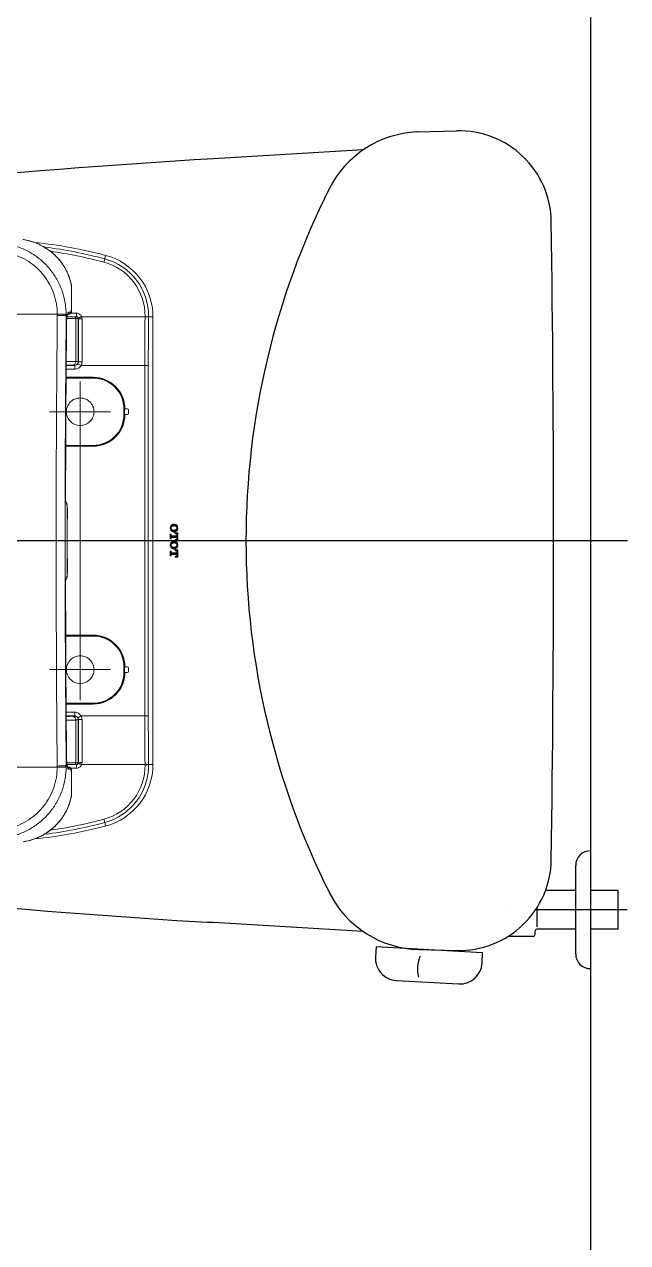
# Model space of a CAD drawing. Header units: millimetres. Extents: x 98197 to 106565, y 53890 to 60222.
# Drawn here: x 101183.9 to 101216.7, y 56474.5 to 56540.6 of the extents above; entities that cross this region are included whole.
import ezdxf

# ---------------------------------------------------------------- set-up
doc = ezdxf.new("R2010")
doc.units = ezdxf.units.MM
doc.header["$LTSCALE"] = 50
doc.header["$MEASUREMENT"] = 0
for name, pattern in [('CENTER', [2, 1.25, -0.25, 0.25, -0.25]), ('DOT', [0.25, 0, -0.25]), ('HIDDEN', [0.375, 0.25, -0.125])]:
    doc.linetypes.add(name, pattern=pattern)
doc.layers.get('0').update_dxf_attribs({"color": 8, "linetype": 'CONTINUOUS'})
doc.layers.add('00', color=7, linetype='DOT')

msp = doc.modelspace()

# ---------------------------------------------------------------- linework, layer by layer
for p, q in [((101214.654, 56635.566), (101214.654, 56425.566)), ((101214.654, 56536.834), (101214.654, 56485.854)), ((101205.219, 56534.756), (101207.399, 56534.815)), ((101202.313, 56533.778), (101193.883, 56533.281)), ((101216.675, 56512.566), (101138.454, 56512.566)), ((101213.854, 56490.131), (101213.854, 56494.931)), ((101213.854, 56493.581), (101212.22, 56493.581)), ((101216.154, 56493.581), (101214.654, 56493.581)), ((101216.154, 56491.481), (101216.154, 56493.581)), ((101211.754, 56492.64), (101211.754, 56491.598)), ((101210.154, 56492.531), (101210.154, 56492.531)), ((101210.154, 56492.531), (101210.154, 56492.531)), ((101210.154, 56492.531), (101210.154, 56492.531)), ((101210.154, 56492.531), (101210.154, 56492.531)), ((101210.154, 56492.531), (101210.154, 56492.531)), ((101210.154, 56492.531), (101210.154, 56492.531)), ((101216.654, 56492.531), (101211.683, 56492.531)), ((101202.314, 56491.355), (101193.883, 56491.852)), ((101211.654, 56491.181), (101211.654, 56491.381)), ((101213.854, 56491.481), (101211.754, 56491.481)), ((101216.154, 56491.481), (101214.654, 56491.481)), ((101211.554, 56491.081), (101210.188, 56491.081)), ((101205.338, 56490.373), (101207.399, 56490.318)), ((101205.338, 56490.373), (101207.399, 56490.318)), ((101205.338, 56490.373), (101207.399, 56490.318))]:
    msp.add_line(p, q)
at = {"lineweight": 13, "ltscale": 0.3}
for p, q in [((101183.851, 56528.917), (101183.942, 56528.902)), ((101184.959, 56528.534), (101185.004, 56528.508)), ((101185.004, 56528.508), (101185.004, 56528.507)), ((101185.043, 56528.505), (101185.005, 56528.51)), ((101185.041, 56528.486), (101185.04, 56528.485)), ((101185.041, 56528.486), (101185.079, 56528.463)), ((101188.336, 56528.057), (101188.286, 56527.868)), ((101186.484, 56526.332), (101186.489, 56526.253)), ((101186.482, 56526.27), (101186.482, 56526.253)), ((101186.482, 56526.253), (101186.483, 56526.188)), ((101186.483, 56526.188), (101186.483, 56526.105)), ((101186.489, 56526.239), (101186.489, 56526.253)), ((101186.489, 56526.239), (101186.489, 56524.967)), ((101186.358, 56524.969), (101186.328, 56524.969)), ((101186.459, 56524.968), (101186.358, 56524.969)), ((101186.459, 56524.967), (101186.489, 56524.967)), ((101186.486, 56525.575), (101186.486, 56525.481)), ((101182.919, 56524.867), (101185.709, 56524.867)), ((101185.709, 56524.8), (101185.709, 56524.867)), ((101186.193, 56524.396), (101186.197, 56524.774)), ((101186.197, 56524.841), (101186.197, 56524.85)), ((101186.854, 56524.627), (101186.228, 56524.627)), ((101186.237, 56524.704), (101186.231, 56524.659)), ((101186.243, 56524.744), (101186.237, 56524.704)), ((101186.754, 56524.727), (101186.241, 56524.727)), ((101186.25, 56524.781), (101186.243, 56524.744)), ((101186.245, 56524.803), (101186.251, 56524.806)), ((101186.251, 56524.786), (101186.25, 56524.781)), ((101186.256, 56524.807), (101186.251, 56524.786)), ((101186.273, 56524.867), (101186.389, 56524.867)), ((101186.476, 56524.917), (101186.754, 56524.917)), ((101186.718, 56524.627), (101186.718, 56522.3)), ((101186.754, 56524.727), (101186.754, 56524.917)), ((101186.845, 56522.294), (101186.845, 56524.627)), ((101186.854, 56522.278), (101186.854, 56524.627)), ((101187.034, 56524.727), (101190.476, 56524.727)), ((101187.054, 56524.617), (101187.054, 56522.278)), ((101190.476, 56524.727), (101190.476, 56524.732)), ((101190.669, 56524.722), (101190.669, 56524.717)), ((101190.904, 56524.722), (101190.669, 56524.722)), ((101186.654, 56521.878), (101186.194, 56521.878)), ((101186.196, 56522.078), (101186.654, 56522.078)), ((101186.283, 56522.304), (101186.198, 56522.304)), ((101186.343, 56522.304), (101186.283, 56522.304)), ((101186.4, 56522.303), (101186.343, 56522.304)), ((101186.521, 56522.101), (101186.648, 56522.094)), ((101186.654, 56521.878), (101186.654, 56522.094)), ((101186.718, 56522.3), (101186.845, 56522.294)), ((101186.827, 56522.177), (101187, 56522.077)), ((101190.652, 56522.077), (101187, 56522.077)), ((101190.459, 56503.057), (101190.459, 56522.077)), ((101190.652, 56522.077), (101190.652, 56503.057)), ((101187.654, 56521.442), (101186.254, 56521.442)), ((101187.654, 56521.422), (101186.254, 56521.422)), ((101186.254, 56521.422), (101186.254, 56521.392)), ((101187.654, 56521.392), (101186.254, 56521.392)), ((101187.654, 56521.392), (101187.654, 56521.422)), ((101189.329, 56519.417), (101189.329, 56519.717)), ((101189.359, 56519.717), (101189.329, 56519.717)), ((101189.359, 56519.417), (101189.359, 56519.717)), ((101189.379, 56519.717), (101189.529, 56519.717)), ((101189.329, 56519.417), (101189.359, 56519.417)), ((101189.529, 56519.417), (101189.379, 56519.417)), ((101189.579, 56519.667), (101189.579, 56519.467)), ((101186.254, 56517.742), (101187.654, 56517.742)), ((101186.254, 56517.742), (101186.254, 56517.712)), ((101187.654, 56517.712), (101186.254, 56517.712)), ((101186.254, 56517.692), (101187.654, 56517.692)), ((101187.654, 56517.712), (101187.654, 56517.742)), ((101186.137, 56514.769), (101186.137, 56514.836)), ((101186.137, 56514.692), (101186.137, 56514.769)), ((101186.137, 56514.619), (101186.137, 56514.692)), ((101186.171, 56514.704), (101186.173, 56514.698)), ((101186.173, 56514.698), (101186.174, 56514.694)), ((101186.175, 56514.692), (101186.21, 56514.619)), ((101186.183, 56514.648), (101186.218, 56514.575)), ((101186.256, 56513.966), (101186.255, 56513.541)), ((101186.256, 56514.295), (101186.256, 56513.966)), ((101186.255, 56513.541), (101186.255, 56513.115)), ((101186.255, 56513.115), (101186.255, 56512.69)), ((101186.135, 56512.567), (101185.649, 56512.567)), ((101186.255, 56512.567), (101186.253, 56512.567)), ((101186.255, 56512.69), (101186.255, 56512.23)), ((101186.255, 56512.23), (101186.255, 56511.805)), ((101186.255, 56511.805), (101186.256, 56511.38)), ((101186.137, 56510.441), (101186.137, 56510.514)), ((101186.137, 56510.364), (101186.137, 56510.441)), ((101186.175, 56510.441), (101186.21, 56510.514)), ((101186.175, 56510.441), (101186.175, 56510.442)), ((101186.218, 56510.558), (101186.183, 56510.485)), ((101186.214, 56510.523), (101186.21, 56510.513)), ((101186.137, 56510.297), (101186.137, 56510.364)), ((101186.161, 56510.32), (101186.16, 56510.298)), ((101186.164, 56510.376), (101186.163, 56510.365)), ((101187.654, 56507.442), (101186.254, 56507.442)), ((101187.654, 56507.422), (101186.254, 56507.422)), ((101186.254, 56507.422), (101186.254, 56507.392)), ((101187.654, 56507.392), (101186.254, 56507.392)), ((101187.654, 56507.392), (101187.654, 56507.422)), ((101189.329, 56505.417), (101189.329, 56505.717)), ((101189.359, 56505.717), (101189.329, 56505.717)), ((101189.329, 56505.417), (101189.359, 56505.417)), ((101189.359, 56505.417), (101189.359, 56505.717)), ((101189.379, 56505.717), (101189.529, 56505.717)), ((101189.529, 56505.417), (101189.379, 56505.417)), ((101189.579, 56505.667), (101189.579, 56505.467)), ((101186.194, 56503.255), (101186.654, 56503.255)), ((101186.254, 56503.742), (101187.654, 56503.742)), ((101186.254, 56503.742), (101186.254, 56503.712)), ((101187.654, 56503.712), (101186.254, 56503.712)), ((101186.254, 56503.692), (101187.654, 56503.692)), ((101186.654, 56503.039), (101186.654, 56503.255)), ((101187.654, 56503.712), (101187.654, 56503.742)), ((101186.654, 56503.055), (101186.196, 56503.055)), ((101186.198, 56502.829), (101186.283, 56502.829)), ((101186.283, 56502.829), (101186.343, 56502.829)), ((101186.343, 56502.829), (101186.4, 56502.83)), ((101186.648, 56503.039), (101186.521, 56503.033)), ((101186.845, 56502.839), (101186.718, 56502.833)), ((101187, 56503.057), (101186.827, 56502.956)), ((101187, 56503.057), (101190.652, 56503.057))]:
    msp.add_line(p, q, dxfattribs=at)
at = {"lineweight": 13}
for p, q in [((101190.904, 56524.722), (101190.904, 56500.412)), ((101186.954, 56503.917), (101186.954, 56521.216)), ((101188.595, 56519.567), (101185.296, 56519.567)), ((101188.595, 56505.567), (101185.296, 56505.567)), ((101186.718, 56502.833), (101186.718, 56500.507)), ((101186.845, 56500.507), (101186.845, 56502.839)), ((101186.854, 56502.855), (101186.854, 56500.507)), ((101187.054, 56502.856), (101187.054, 56500.516)), ((101186.197, 56500.359), (101186.193, 56500.737)), ((101186.228, 56500.507), (101186.854, 56500.507)), ((101182.919, 56500.267), (101185.709, 56500.267)), ((101185.709, 56500.267), (101185.709, 56500.333)), ((101186.203, 56500.356), (101186.197, 56500.359)), ((101186.197, 56500.351), (101186.197, 56500.359)), ((101186.231, 56500.474), (101186.237, 56500.429)), ((101186.241, 56500.407), (101186.754, 56500.407)), ((101186.25, 56500.352), (101186.251, 56500.347)), ((101186.389, 56500.267), (101186.273, 56500.267)), ((101186.28, 56500.248), (101186.281, 56500.246)), ((101186.328, 56500.164), (101186.358, 56500.164)), ((101186.358, 56500.164), (101186.459, 56500.165)), ((101186.489, 56500.167), (101186.459, 56500.167)), ((101186.754, 56500.216), (101186.476, 56500.216)), ((101186.489, 56498.895), (101186.489, 56500.167)), ((101186.754, 56500.216), (101186.754, 56500.407)), ((101190.476, 56500.407), (101187.034, 56500.407)), ((101190.476, 56500.401), (101190.476, 56500.407)), ((101190.669, 56500.416), (101190.669, 56500.412)), ((101190.669, 56500.412), (101190.904, 56500.412)), ((101186.486, 56499.666), (101186.486, 56499.652)), ((101186.486, 56499.652), (101186.486, 56499.558)), ((101186.483, 56498.945), (101186.482, 56498.894)), ((101186.482, 56498.894), (101186.482, 56498.88)), ((101186.482, 56498.88), (101186.482, 56498.863)), ((101186.483, 56499.028), (101186.483, 56498.945)), ((101186.489, 56498.88), (101186.485, 56498.803)), ((101186.489, 56498.88), (101186.489, 56498.895)), ((101188.286, 56497.265), (101188.336, 56497.076)), ((101185.004, 56496.625), (101184.959, 56496.599)), ((101185.004, 56496.626), (101185.004, 56496.625)), ((101185.005, 56496.623), (101185.043, 56496.628)), ((101185.04, 56496.648), (101185.041, 56496.647)), ((101185.08, 56496.671), (101185.041, 56496.647)), ((101183.942, 56496.231), (101183.851, 56496.216))]:
    msp.add_line(p, q, dxfattribs=at)
at = {"linetype": 'CENTER', "lineweight": 13}
for p, q in [((101188.554, 56519.567), (101185.354, 56519.567)), ((101186.954, 56503.967), (101186.954, 56507.167)), ((101188.554, 56505.567), (101185.354, 56505.567))]:
    msp.add_line(p, q, dxfattribs=at)
at = {"linetype": 'ByBlock', "lineweight": 0}
for p, q in [((101191.844, 56513.249), (101191.917, 56513.322)), ((101191.854, 56513.185), (101191.894, 56513.225)), ((101191.86, 56513.339), (101191.977, 56513.457)), ((101191.876, 56513.134), (101191.921, 56513.179)), ((101191.908, 56513.093), (101191.968, 56513.153)), ((101191.922, 56513.328), (101192.063, 56513.469)), ((101191.951, 56513.062), (101192.03, 56513.141)), ((101192.004, 56513.041), (101192.109, 56513.147)), ((101192.032, 56513.365), (101192.123, 56513.456)), ((101192.073, 56513.038), (101192.251, 56513.217)), ((101192.101, 56513.36), (101192.17, 56513.43)), ((101192.156, 56513.342), (101192.207, 56513.393)), ((101192.193, 56513.306), (101192.235, 56513.347)), ((101192.208, 56513.246), (101192.251, 56513.29)), ((101191.844, 56512.914), (101191.89, 56512.914)), ((101191.844, 56512.669), (101191.844, 56512.914)), ((101191.844, 56512.881), (101191.877, 56512.914)), ((101191.844, 56512.807), (101191.892, 56512.856)), ((101191.844, 56512.733), (101191.947, 56512.837)), ((101191.89, 56512.669), (101191.844, 56512.669)), ((101191.847, 56512.368), (101192.022, 56512.544)), ((101191.853, 56512.669), (101191.89, 56512.706)), ((101191.861, 56512.419), (101191.863, 56512.421)), ((101191.888, 56512.669), (101191.89, 56512.67)), ((101191.89, 56512.865), (101191.89, 56512.914)), ((101191.892, 56512.854), (101191.89, 56512.865)), ((101191.89, 56512.717), (101191.892, 56512.728)), ((101191.89, 56512.669), (101191.89, 56512.717)), ((101191.899, 56512.845), (101191.892, 56512.854)), ((101191.892, 56512.728), (101191.899, 56512.737)), ((101191.908, 56512.839), (101191.899, 56512.845)), ((101191.899, 56512.737), (101191.908, 56512.743)), ((101191.919, 56512.837), (101191.908, 56512.839)), ((101191.908, 56512.743), (101191.919, 56512.745)), ((101192.208, 56512.837), (101191.919, 56512.837)), ((101192.208, 56512.745), (101191.919, 56512.745)), ((101191.929, 56512.745), (101192.02, 56512.837)), ((101191.986, 56512.435), (101192.093, 56512.542)), ((101192.002, 56512.745), (101192.093, 56512.837)), ((101192.065, 56513.036), (101192.067, 56513.038)), ((101192.066, 56512.441), (101192.146, 56512.521)), ((101192.076, 56512.745), (101192.167, 56512.837)), ((101192.109, 56512.947), (101192.109, 56512.992)), ((101192.109, 56512.992), (101192.254, 56512.992)), ((101192.109, 56512.947), (101192.13, 56512.947)), ((101192.13, 56512.635), (101192.109, 56512.635)), ((101192.109, 56512.59), (101192.109, 56512.635)), ((101192.109, 56512.631), (101192.113, 56512.635)), ((101192.254, 56512.59), (101192.109, 56512.59)), ((101192.128, 56512.43), (101192.189, 56512.49)), ((101192.13, 56512.947), (101192.175, 56512.992)), ((101192.141, 56512.59), (101192.254, 56512.704)), ((101192.149, 56512.745), (101192.254, 56512.851)), ((101192.176, 56512.404), (101192.221, 56512.449)), ((101192.183, 56512.927), (101192.248, 56512.992)), ((101192.204, 56512.359), (101192.244, 56512.399)), ((101192.207, 56512.878), (101192.254, 56512.925)), ((101192.208, 56512.837), (101192.208, 56512.871)), ((101192.208, 56512.731), (101192.254, 56512.778)), ((101192.208, 56512.711), (101192.208, 56512.745)), ((101192.214, 56512.59), (101192.254, 56512.63)), ((101192.254, 56512.59), (101192.254, 56512.992)), ((101191.844, 56511.99), (101191.89, 56511.99)), ((101191.844, 56511.745), (101191.844, 56511.99)), ((101191.844, 56511.923), (101191.89, 56511.97)), ((101191.844, 56511.849), (101191.909, 56511.915)), ((101191.844, 56511.776), (101191.981, 56511.913)), ((101191.89, 56511.745), (101191.844, 56511.745)), ((101191.846, 56512.294), (101191.891, 56512.339)), ((101191.863, 56512.237), (101191.904, 56512.278)), ((101191.887, 56511.745), (101191.89, 56511.749)), ((101191.89, 56512.19), (101191.94, 56512.241)), ((101191.89, 56511.942), (101191.89, 56511.99)), ((101191.892, 56511.931), (101191.89, 56511.942)), ((101191.89, 56511.793), (101191.892, 56511.804)), ((101191.89, 56511.745), (101191.89, 56511.793)), ((101191.899, 56511.922), (101191.892, 56511.931)), ((101191.892, 56511.804), (101191.899, 56511.813)), ((101191.908, 56511.915), (101191.899, 56511.922)), ((101191.899, 56511.813), (101191.908, 56511.82)), ((101191.919, 56511.913), (101191.908, 56511.915)), ((101191.908, 56511.82), (101191.919, 56511.822)), ((101192.208, 56511.913), (101191.919, 56511.913)), ((101192.208, 56511.822), (101191.919, 56511.822)), ((101191.927, 56512.154), (101191.995, 56512.222)), ((101191.963, 56511.822), (101192.054, 56511.913)), ((101191.973, 56512.127), (101192.063, 56512.217)), ((101192.033, 56512.113), (101192.164, 56512.245)), ((101192.036, 56511.822), (101192.127, 56511.913)), ((101192.109, 56512.023), (101192.109, 56512.068)), ((101192.109, 56512.068), (101192.254, 56512.068)), ((101192.109, 56512.042), (101192.135, 56512.068)), ((101192.109, 56512.023), (101192.13, 56512.023)), ((101192.109, 56511.822), (101192.2, 56511.913)), ((101192.117, 56512.124), (101192.239, 56512.247)), ((101192.158, 56512.018), (101192.208, 56512.068)), ((101192.175, 56511.667), (101192.254, 56511.746)), ((101192.183, 56511.822), (101192.254, 56511.894)), ((101192.19, 56512.271), (101192.254, 56512.335)), ((101192.198, 56511.984), (101192.254, 56512.041)), ((101192.206, 56511.771), (101192.254, 56511.82)), ((101192.208, 56511.921), (101192.254, 56511.967)), ((101192.208, 56511.913), (101192.208, 56511.947)), ((101192.208, 56511.788), (101192.208, 56511.822)), ((101192.254, 56511.667), (101192.254, 56512.068)), ((101192.109, 56511.674), (101192.149, 56511.714)), ((101192.109, 56511.667), (101192.109, 56511.712)), ((101192.13, 56511.712), (101192.109, 56511.712)), ((101192.254, 56511.667), (101192.109, 56511.667)), ((101192.248, 56511.667), (101192.254, 56511.673))]:
    msp.add_line(p, q, dxfattribs=at)
at = {"lineweight": 13, "ltscale": 0.3}
for points in [[(101183.942, 56528.902), (101184.038, 56528.883), (101184.141, 56528.86), (101184.249, 56528.831), (101184.362, 56528.797), (101184.478, 56528.757), (101184.596, 56528.711), (101184.717, 56528.658), (101184.838, 56528.599), (101184.959, 56528.534)], [(101185.004, 56528.508), (101185.017, 56528.501), (101185.029, 56528.493), (101185.041, 56528.486)], [(101185.079, 56528.463), (101185.206, 56528.379), (101185.335, 56528.285), (101185.468, 56528.177), (101185.599, 56528.056), (101185.724, 56527.927), (101185.84, 56527.793), (101185.947, 56527.654), (101186.042, 56527.515), (101186.125, 56527.377), (101186.199, 56527.241), (101186.262, 56527.109), (101186.316, 56526.982), (101186.361, 56526.859), (101186.399, 56526.741), (101186.43, 56526.629), (101186.455, 56526.523), (101186.473, 56526.423), (101186.484, 56526.332)], [(101186.216, 56524.396), (101186.207, 56523.403), (101186.198, 56522.32), (101186.189, 56521.238), (101186.182, 56520.155), (101186.176, 56519.072), (101186.17, 56517.989), (101186.166, 56516.905), (101186.163, 56515.822), (101186.16, 56514.836)], [(101186.231, 56524.659), (101186.227, 56524.612), (101186.223, 56524.562), (101186.219, 56524.509), (101186.217, 56524.455), (101186.216, 56524.396)], [(101186.28, 56524.886), (101186.28, 56524.886), (101186.282, 56524.889), (101186.282, 56524.888), (101186.28, 56524.884), (101186.277, 56524.878), (101186.274, 56524.869), (101186.269, 56524.857), (101186.265, 56524.843), (101186.26, 56524.826), (101186.256, 56524.807)], [(101186.16, 56514.836), (101186.161, 56514.813), (101186.161, 56514.792), (101186.163, 56514.771), (101186.163, 56514.768)], [(101186.163, 56514.768), (101186.164, 56514.751), (101186.166, 56514.737), (101186.168, 56514.724), (101186.17, 56514.714), (101186.171, 56514.704)], [(101186.174, 56514.694), (101186.174, 56514.693), (101186.175, 56514.691), (101186.175, 56514.691)], [(101186.21, 56514.62), (101186.214, 56514.611), (101186.221, 56514.591), (101186.228, 56514.57), (101186.233, 56514.547), (101186.239, 56514.522)], [(101186.239, 56514.522), (101186.243, 56514.494), (101186.247, 56514.465), (101186.25, 56514.432)], [(101186.25, 56514.432), (101186.253, 56514.398), (101186.255, 56514.362), (101186.256, 56514.325), (101186.256, 56514.295)], [(101186.256, 56511.38), (101186.256, 56510.954), (101186.256, 56510.838)], [(101186.171, 56510.427), (101186.169, 56510.419), (101186.168, 56510.41), (101186.166, 56510.4), (101186.165, 56510.388), (101186.164, 56510.376)], [(101186.175, 56510.442), (101186.175, 56510.441), (101186.174, 56510.438), (101186.172, 56510.433), (101186.171, 56510.427)], [(101186.239, 56510.611), (101186.233, 56510.586), (101186.228, 56510.563), (101186.221, 56510.542), (101186.214, 56510.523)], [(101186.25, 56510.701), (101186.247, 56510.669), (101186.243, 56510.639), (101186.239, 56510.611)], [(101186.256, 56510.838), (101186.256, 56510.808), (101186.255, 56510.771), (101186.253, 56510.735), (101186.25, 56510.701)], [(101186.163, 56510.365), (101186.163, 56510.362), (101186.161, 56510.341), (101186.161, 56510.32)]]:
    msp.add_lwpolyline(points, dxfattribs=at)
at = {"lineweight": 13}
for points in [[(101186.16, 56510.297), (101186.163, 56509.311), (101186.166, 56508.228), (101186.17, 56507.144), (101186.176, 56506.061), (101186.182, 56504.978), (101186.189, 56503.895), (101186.198, 56502.813), (101186.207, 56501.73), (101186.216, 56500.737)], [(101186.216, 56500.737), (101186.217, 56500.678), (101186.219, 56500.624), (101186.223, 56500.571), (101186.227, 56500.521), (101186.231, 56500.474)], [(101186.237, 56500.429), (101186.243, 56500.389), (101186.25, 56500.352)], [(101186.251, 56500.347), (101186.256, 56500.325), (101186.261, 56500.306)], [(101186.261, 56500.306), (101186.265, 56500.29), (101186.27, 56500.275)], [(101186.27, 56500.275), (101186.274, 56500.263), (101186.277, 56500.255), (101186.28, 56500.248)], [(101186.485, 56498.803), (101186.473, 56498.713), (101186.455, 56498.614), (101186.431, 56498.509), (101186.401, 56498.397), (101186.363, 56498.28), (101186.318, 56498.157), (101186.265, 56498.03), (101186.202, 56497.898), (101186.128, 56497.761), (101186.045, 56497.623), (101185.95, 56497.483), (101185.843, 56497.343), (101185.727, 56497.209), (101185.602, 56497.08), (101185.47, 56496.958), (101185.337, 56496.85), (101185.207, 56496.755), (101185.08, 56496.671)], [(101184.959, 56496.599), (101184.838, 56496.534), (101184.717, 56496.475), (101184.596, 56496.422), (101184.478, 56496.376), (101184.362, 56496.336), (101184.249, 56496.302), (101184.141, 56496.273), (101184.038, 56496.25), (101183.942, 56496.231)], [(101185.041, 56496.647), (101185.029, 56496.64), (101185.017, 56496.633), (101185.005, 56496.625)]]:
    msp.add_lwpolyline(points, dxfattribs=at)
msp.add_lwpolyline([(101204.112, 56488.697), (101207.504, 56488.504, 0.414214), (101208.77, 56489.634), (101208.802, 56490.196), (101203.014, 56490.525), (101202.982, 56489.963, 0.414214)], format="xyb", close=True)
at = {"linetype": 'HIDDEN', "lineweight": 0, "ltscale": 30}
for centre in [(101186.954, 56519.567), (101186.954, 56505.567)]:
    msp.add_circle(centre, 0.75, dxfattribs=at)
for centre, radius, start, end in [((101205.495, 56529.129), 5.634, 92.80728, 153.17151), ((101205.502, 56529.106), 5.656, 91.66448, 91.91596), ((101205.502, 56529.106), 5.656, 91.66448, 91.91596), ((101205.502, 56529.106), 5.656, 91.66448, 91.91596), ((101207.531, 56529.816), 5, 0.82019, 91.50635), ((101207.531, 56529.816), 5, 0.82019, 91.50635), ((101207.531, 56529.816), 5, 0.82019, 91.50635), ((101217.43, 56133.975), 400, 93.32991, 98.1298), ((101238.588, 56512.581), 42.633, 153.39837, 180.02679), ((100002.593, 56512.567), 1210.061, 359.179806, 0.820187), ((101238.55, 56512.565), 42.595, 180.00528, 206.65079), ((101207.531, 56495.317), 5, 268.49365, 359.17981), ((101214.654, 56494.931), 0.8, 90, 180), ((101217.43, 56891.158), 400, 262.06643, 266.67009), ((101205.485, 56495.971), 5.6, 206.65007, 268.49365), ((101211.754, 56493.681), 0.1, 261.48261, 270), ((101211.754, 56491.381), 0.1, 90, 180), ((101211.554, 56491.181), 0.1, 270, 0), ((101214.654, 56490.131), 0.8, 180, 270)]:
    msp.add_arc(centre, radius, start, end)
at = {"lineweight": 13, "ltscale": 0.3}
for centre, radius, start, end in [((101183.491, 56526.347), 2.593, 80.40309, 82.18324), ((101181.949, 56503.887), 25, 75.1996, 84.20021), ((101182.958, 56525.038), 4.028, 58.87206, 59.47675), ((101181.949, 56504.209), 24.492, 75.00629, 82.74211), ((101181.949, 56504.221), 24.297, 75.00451, 81.97314), ((101187.454, 56524.771), 3.022, 359.25218, 75.00266), ((101187.454, 56524.761), 3.216, 359.29008, 75.01424), ((101187.454, 56524.722), 3.45, 0, 75.1996), ((101185.721, 56526.235), 0.769, 1.3478, 3.77482), ((100981.1, 56524.764), 205.387, 0.22617, 0.37389), ((101186.389, 56524.967), 0.1, 270, 0), ((101181.831, 56525.474), 4.656, 353.75427, 355.17529), ((101182.073, 56525.486), 4.417, 353.2453, 353.98025), ((101182.227, 56525.471), 4.263, 353.96433, 359.95112), ((101181.906, 56525.469), 4.581, 355.165, 358.73582), ((101181.979, 56525.466), 4.508, 358.74712, 359.46595), ((101181.99, 56525.466), 4.497, 359.46592, 0.18409), ((102419.202, 56512.602), 1233.553, 179.433411, 180.001625), ((102390.395, 56512.568), 1204.26, 179.437238, 179.892109), ((102394.009, 56512.575), 1207.853, 179.439188, 179.892733), ((101182.163, 56524.799), 4.034, 359.64566, 0.6049), ((101187.967, 56521.885), 3.388, 120.55128, 121.50103), ((101187.395, 56524.572), 1.167, 166.73956, 168.41989), ((101186.754, 56524.627), 0.1, 0, 90), ((101392.671, 56522.077), 202.212, 179.24939, 180.00027), ((101391.266, 56522.077), 200.614, 179.24606, 180.00013), ((101186.654, 56522.294), 0.2, 269.99625, 347.97999), ((101186.654, 56522.278), 0.2, 289.90585, 329.71452), ((101186.654, 56522.279), 0.201, 329.73658, 343.1504), ((101186.83, 56521.841), 0.454, 87.8766, 88.11795), ((101186.654, 56522.278), 0.2, 343.18473, 353.26452), ((101186.653, 56522.294), 0.202, 347.99597, 353.92596), ((101186.655, 56522.294), 0.199, 353.92002, 359.9867), ((101186.654, 56522.278), 0.201, 353.27325, 356.62899), ((101186.655, 56522.278), 0.2, 356.62797, 359.9976), ((101187.023, 56548.135), 25.857, 269.68293, 270.06861), ((101186.657, 56522.278), 0.397, 329.61204, 359.9926), ((101186.254, 56519.717), 1.675, 90, 92.18458), ((101186.254, 56519.717), 1.725, 90, 92.11664), ((101186.254, 56519.717), 1.705, 90, 92.13718), ((101187.654, 56519.717), 1.725, 0, 90), ((101187.654, 56519.717), 1.705, 0, 90), ((101187.654, 56519.717), 1.675, 0, 90), ((101189.529, 56519.667), 0.05, 0, 90), ((101187.654, 56519.417), 1.725, 270, 0), ((101187.654, 56519.417), 1.705, 270, 0), ((101187.654, 56519.417), 1.675, 270, 0), ((101189.529, 56519.467), 0.05, 270, 0), ((101186.254, 56519.417), 1.675, 267.09463, 270), ((101186.254, 56519.417), 1.705, 267.1421, 270), ((101186.254, 56519.417), 1.725, 267.1643, 270), ((101187.196, 56514.834), 1.037, 179.9088, 180.37856), ((101186.968, 56514.822), 0.809, 184.35946, 185.53837), ((101186.1, 56514.656), 0.0827, 20.46087, 25.70743), ((101187.026, 56510.307), 0.867, 175.68592, 176.17673), ((101186.254, 56505.717), 1.725, 90, 92.8357), ((101186.254, 56505.717), 1.705, 90, 92.8579), ((101186.254, 56505.717), 1.675, 90, 92.90537), ((101187.654, 56505.717), 1.725, 0, 90), ((101187.654, 56505.717), 1.705, 0, 90), ((101187.654, 56505.717), 1.675, 0, 90), ((101187.654, 56505.417), 1.675, 270, 0), ((101187.654, 56505.417), 1.725, 270, 0), ((101187.654, 56505.417), 1.705, 270, 0), ((101189.529, 56505.667), 0.05, 0, 90), ((101189.529, 56505.467), 0.05, 270, 0), ((101186.254, 56505.417), 1.675, 267.81542, 270), ((101186.254, 56505.417), 1.705, 267.86282, 270), ((101186.254, 56505.417), 1.725, 267.88337, 270), ((101186.654, 56502.839), 0.2, 4.39255, 89.99977), ((101186.654, 56502.855), 0.2, 30.28548, 70.09415), ((101186.654, 56502.854), 0.201, 16.8496, 30.26342), ((101186.653, 56502.855), 0.201, 0.04452, 16.7805), ((101186.656, 56502.839), 0.198, 0.00767, 4.43275), ((101186.657, 56502.855), 0.397, 0.0074, 30.38796)]:
    msp.add_arc(centre, radius, start, end, dxfattribs=at)
at = {"lineweight": 13}
for centre, radius, start, end in [((102425.063, 56512.56), 1239.415, 179.999718, 180.565246), ((102389.664, 56512.561), 1203.529, 180.107753, 180.5629), ((102394.762, 56512.563), 1208.605, 180.107408, 180.560671), ((101392.784, 56503.056), 202.325, 179.99994, 180.7504), ((101390.902, 56503.054), 200.25, 179.99919, 180.75462), ((101186.754, 56500.507), 0.1, 270, 0), ((101182.163, 56500.335), 4.034, 359.27519, 0.23443), ((101187.963, 56503.241), 3.379, 238.61717, 239.56813), ((101187.436, 56500.57), 1.21, 190.64289, 191.58607), ((101187.466, 56500.577), 1.24, 191.62941, 193.21115), ((101186.227, 56500.167), 0.102, 14.76442, 30.50163), ((101186.227, 56500.167), 0.102, 358.34454, 14.74308), ((101186.389, 56500.167), 0.1, 0, 90), ((101182.098, 56499.65), 4.392, 5.2816, 6.75675), ((101181.829, 56499.659), 4.658, 5.53432, 6.24556), ((101181.833, 56499.659), 4.654, 4.82453, 5.53435), ((101181.906, 56499.664), 4.581, 1.26418, 4.835), ((101182.284, 56499.665), 4.205, 0.01395, 5.31428), ((101187.454, 56500.362), 3.022, 284.99734, 0.74782), ((101187.454, 56500.372), 3.216, 284.98576, 0.70992), ((101187.454, 56500.412), 3.45, 284.8004, 0), ((100985.275, 56500.347), 201.213, 359.62457, 359.77536), ((101181.983, 56499.667), 4.504, 359.98471, 1.25319), ((101185.766, 56498.897), 0.723, 357.39099, 358.71589), ((101181.949, 56520.922), 24.491, 277.25794, 284.99392), ((101181.949, 56520.912), 24.297, 278.02709, 284.99549), ((101181.949, 56521.247), 25, 275.79983, 284.8004), ((101182.958, 56500.096), 4.028, 300.52325, 301.12794)]:
    msp.add_arc(centre, radius, start, end, dxfattribs=at)
at = {"linetype": 'ByBlock', "lineweight": 0, "extrusion": (0, 0, -1)}
for centre, major_axis, start_param, end_param in [((101192.092, 56513.255), (0.248, 0), 3.132029, 3.423949), ((101192.092, 56513.251), (-0.248, 0), 6.000774, 6.292656), ((101192.09, 56513.256), (0.246, 0), 3.424443, 3.718013), ((101192.09, 56513.25), (-0.246, 0), 5.706765, 6.000283), ((101192.053, 56513.278), (0.202, 0), 3.720285, 4.046006), ((101192.053, 56513.228), (0.202, 0), 2.237158, 2.563065), ((101191.999, 56513.255), (-0.109, 0), 6.266912, 6.57121), ((101191.999, 56513.251), (-0.109, 0), 5.995046, 6.299372), ((101191.998, 56513.255), (0.107, 0), 3.429628, 3.736528), ((101191.998, 56513.251), (0.107, 0), 2.546553, 2.853448), ((101191.996, 56513.256), (0.106, 0), 3.736449, 4.046594), ((101191.996, 56513.25), (0.106, 0), 2.23651, 2.546631), ((101192.05, 56513.282), (-0.197, 0), 0.904966, 1.236474), ((101192.05, 56513.224), (-0.197, 0), 5.046725, 5.378243), ((101191.995, 56513.257), (-0.104, 0), 0.905024, 1.218692), ((101191.995, 56513.249), (-0.104, 0), 5.064399, 5.378101), ((101192.049, 56513.116), (-0.261, 0), 1.219564, 1.570349), ((101192.049, 56513.389), (0.261, 0), 1.571011, 1.922762), ((101192.049, 56513.283), (0.195, 0), 4.37826, 4.712211), ((101192.049, 56513.283), (-0.195, 0), 1.570869, 1.90482), ((101192.049, 56513.116), (-0.261, 0), 1.571037, 1.922241), ((101192.049, 56513.389), (0.26, 0), 1.218618, 1.570788), ((101192.048, 56513.282), (0.197, 0), 5.046607, 5.378115), ((101192.048, 56513.224), (-0.197, 0), 4.046639, 4.378158), ((101192.103, 56513.257), (-0.104, 0), 1.923278, 2.236533), ((101192.103, 56513.249), (-0.104, 0), 4.046713, 4.360002), ((101192.102, 56513.256), (-0.106, 0), 2.236653, 2.546777), ((101192.102, 56513.25), (0.106, 0), 0.594921, 0.90502), ((101192.046, 56513.279), (-0.201, 0), 2.236602, 2.564209), ((101192.046, 56513.227), (-0.201, 0), 3.718812, 4.046604), ((101192.1, 56513.255), (0.107, 0), 5.688291, 5.99517), ((101192.1, 56513.251), (0.107, 0), 0.288126, 0.594999), ((101192.099, 56513.255), (-0.109, 0), 2.853869, 3.157026), ((101192.099, 56513.251), (0.109, 0), 6.267838, 6.571024), ((101192.01, 56513.256), (-0.245, 0), 2.563839, 2.859106), ((101192.01, 56513.25), (0.245, 0), 0.282539, 0.577753), ((101192.007, 56513.251), (-0.248, 0), 3.131738, 3.424184), ((101192.007, 56513.255), (-0.248, 0), 2.859057, 3.15154), ((101192.092, 56512.332), (0.248, 0), 3.132105, 3.423994), ((101192.09, 56512.332), (-0.246, 0), 0.282893, 0.576421), ((101192.053, 56512.354), (0.202, 0), 3.720255, 4.046002), ((101191.996, 56512.332), (-0.106, 0), 0.594889, 0.905021), ((101192.05, 56512.358), (0.197, 0), 4.046548, 4.37806), ((101191.995, 56512.334), (-0.104, 0), 0.905041, 1.218702), ((101192.049, 56512.193), (0.261, 0), 4.360351, 4.712196), ((101192.049, 56513.222), (0.195, 0), 1.570974, 1.904939), ((101192.049, 56512.36), (-0.195, 0), 1.236661, 1.570618), ((101192.049, 56513.222), (-0.195, 0), 4.378352, 4.712317), ((101192.049, 56512.36), (-0.195, 0), 1.570869, 1.904827), ((101192.049, 56512.194), (0.26, 0), 4.712376, 5.064639), ((101192.048, 56512.358), (-0.197, 0), 1.905021, 2.236533), ((101192.13, 56512.874), (0.0768, 0), 4.712499, 5.032231), ((101192.13, 56512.709), (-0.0768, 0), 4.392587, 4.712279), ((101192.103, 56512.333), (0.104, 0), 5.064861, 5.378108), ((101192.13, 56512.873), (-0.0776, 0), 1.890812, 2.208381), ((101192.13, 56512.709), (-0.0776, 0), 4.074885, 4.392413), ((101192.102, 56512.332), (-0.106, 0), 2.236634, 2.546744), ((101192.046, 56512.355), (-0.201, 0), 2.236607, 2.56424), ((101192.129, 56512.872), (0.0789, 0), 5.350033, 5.664162), ((101192.129, 56512.71), (-0.0789, 0), 3.760739, 4.074825), ((101192.128, 56512.871), (0.0802, 0), 5.664091, 5.974853), ((101192.128, 56512.711), (0.0802, 0), 0.3085, 0.619218), ((101192.127, 56512.871), (0.0813, 0), 5.975056, 6.282293), ((101192.127, 56512.711), (0.0813, 0), 0.001107, 0.308297), ((101192.01, 56512.332), (0.245, 0), 5.705432, 6.000656), ((101192.007, 56512.332), (-0.248, 0), 2.859012, 3.151464), ((101192.092, 56512.327), (0.248, 0), 2.859191, 3.15108), ((101192.09, 56512.327), (-0.246, 0), 5.706765, 6.000292), ((101192.053, 56512.304), (-0.202, 0), 5.37875, 5.704657), ((101191.999, 56512.331), (0.109, 0), 3.125364, 3.429663), ((101191.999, 56512.328), (-0.109, 0), 5.995138, 6.299441), ((101191.998, 56512.331), (0.107, 0), 3.429671, 3.73656), ((101191.998, 56512.327), (-0.107, 0), 5.688229, 5.995128), ((101191.996, 56512.326), (-0.106, 0), 5.378167, 5.688308), ((101192.05, 56512.301), (0.197, 0), 1.905132, 2.23665), ((101191.995, 56512.325), (-0.104, 0), 5.064474, 5.378149), ((101192.049, 56512.465), (0.26, 0), 1.570966, 1.922907), ((101192.049, 56512.299), (0.195, 0), 1.570974, 1.904939), ((101192.049, 56512.465), (-0.26, 0), 4.360066, 4.712425), ((101192.049, 56512.299), (-0.195, 0), 4.378352, 4.712317), ((101192.048, 56512.301), (-0.197, 0), 4.046639, 4.378158), ((101192.13, 56511.95), (-0.0768, 0), 1.570906, 1.890608), ((101192.103, 56512.325), (-0.104, 0), 4.046665, 4.359926), ((101192.13, 56511.949), (0.0776, 0), 5.032375, 5.349908), ((101192.102, 56512.326), (-0.106, 0), 3.73643, 4.046548), ((101192.046, 56512.303), (0.201, 0), 0.577219, 0.905012), ((101192.129, 56511.948), (0.0789, 0), 5.349967, 5.664053), ((101192.129, 56511.787), (-0.0789, 0), 3.760756, 4.074837), ((101192.1, 56512.331), (0.107, 0), 5.688259, 5.995127), ((101192.1, 56512.327), (0.107, 0), 0.288038, 0.594915), ((101192.128, 56511.948), (0.0802, 0), 5.663982, 5.974694), ((101192.128, 56511.787), (0.0802, 0), 0.308523, 0.619235), ((101192.099, 56512.331), (-0.109, 0), 2.853823, 3.156982), ((101192.099, 56512.328), (-0.109, 0), 3.126176, 3.429339), ((101192.127, 56511.947), (0.0814, 0), 5.974897, 6.282079), ((101192.127, 56511.788), (-0.0813, 0), 3.142728, 3.449912), ((101192.01, 56512.326), (0.245, 0), 0.282529, 0.577753), ((101192.007, 56512.327), (-0.248, 0), 3.131721, 3.424174), ((101192.13, 56511.785), (-0.0768, 0), 4.392593, 4.712279), ((101192.13, 56511.786), (-0.0776, 0), 4.074897, 4.392419)]:
    msp.add_ellipse(centre, major_axis=major_axis, ratio=0.955025, start_param=start_param, end_param=end_param, dxfattribs=at)
at = {"lineweight": 13, "ltscale": 0.3}
for points, knots in [([(101186.197, 56524.85), (101186.194, 56525.063), (101186.155, 56525.491), (101185.993, 56526.114), (101185.733, 56526.704), (101185.379, 56527.243), (101184.941, 56527.717), (101184.431, 56528.113), (101183.863, 56528.42), (101183.456, 56528.561), (101183.248, 56528.614)], [0, 0, 0, 0, 0.124785, 0.249579, 0.374546, 0.499445, 0.624728, 0.749483, 0.874816, 1, 1, 1, 1]), ([(101183.923, 56528.904), (101184.006, 56528.89), (101184.383, 56528.809), (101184.745, 56528.66), (101185.004, 56528.507)], [0, 0, 0, 0, 0.220009, 1, 1, 1, 1]), ([(101185.04, 56528.485), (101185.24, 56528.365), (101185.601, 56528.087), (101186.022, 56527.58), (101186.267, 56527.12), (101186.397, 56526.754), (101186.442, 56526.574), (101186.458, 56526.486)], [0, 0, 0, 0, 0.277159, 0.537415, 0.779669, 0.893053, 1, 1, 1, 1]), ([(101183.128, 56528.169), (101183.31, 56528.121), (101183.667, 56528), (101184.165, 56527.731), (101184.613, 56527.384), (101184.997, 56526.969), (101185.306, 56526.496), (101185.534, 56525.978), (101185.675, 56525.43), (101185.706, 56525.054), (101185.709, 56524.867)], [0, 0, 0, 0, 0.125113, 0.250177, 0.375216, 0.500199, 0.625149, 0.750111, 0.875041, 1, 1, 1, 1]), ([(101188.236, 56527.691), (101188.246, 56527.728), (101188.263, 56527.787), (101188.279, 56527.846), (101188.286, 56527.868)], [0, 0, 0, 0, 0.631437, 1, 1, 1, 1]), ([(101186.458, 56526.486), (101186.459, 56526.478), (101186.465, 56526.447), (101186.47, 56526.416), (101186.473, 56526.392)], [0, 0, 0, 0, 0.256786, 1, 1, 1, 1]), ([(101186.488, 56526.285), (101186.487, 56526.295), (101186.484, 56526.335), (101186.478, 56526.375), (101186.473, 56526.406)], [0, 0, 0, 0, 0.235718, 1, 1, 1, 1]), ([(101186.473, 56526.392), (101186.474, 56526.381), (101186.479, 56526.341), (101186.482, 56526.3), (101186.482, 56526.27)], [0, 0, 0, 0, 0.267854, 1, 1, 1, 1]), ([(101186.358, 56524.969), (101186.357, 56524.957), (101186.351, 56524.933), (101186.325, 56524.897), (101186.295, 56524.88), (101186.275, 56524.873)], [0, 0, 0, 0, 0.277812, 0.531206, 1, 1, 1, 1]), ([(101186.328, 56524.969), (101186.329, 56524.952), (101186.321, 56524.915), (101186.294, 56524.888), (101186.278, 56524.879)], [0, 0, 0, 0, 0.484304, 1, 1, 1, 1]), ([(101186.328, 56524.969), (101186.319, 56524.969), (101186.305, 56524.959), (101186.292, 56524.939), (101186.285, 56524.925), (101186.282, 56524.918)], [0, 0, 0, 0, 0.378119, 0.652607, 1, 1, 1, 1]), ([(101186.459, 56524.968), (101186.459, 56524.942), (101186.439, 56524.889), (101186.386, 56524.867), (101186.361, 56524.867)], [0, 0, 0, 0, 0.503215, 1, 1, 1, 1]), ([(101186.197, 56524.85), (101186.19, 56524.851), (101186.17, 56524.854), (101186.113, 56524.86), (101186.012, 56524.864), (101185.869, 56524.867), (101185.763, 56524.867), (101185.709, 56524.867)], [0, 0, 0, 0, 0.045921, 0.120409, 0.353195, 0.666289, 1, 1, 1, 1]), ([(101186.163, 56524.78), (101186.138, 56524.783), (101186.077, 56524.788), (101185.926, 56524.796), (101185.799, 56524.799), (101185.709, 56524.8)], [0, 0, 0, 0, 0.167896, 0.403801, 1, 1, 1, 1]), ([(101186.197, 56524.774), (101186.195, 56524.774), (101186.184, 56524.777), (101186.173, 56524.778), (101186.163, 56524.78)], [0, 0, 0, 0, 0.183909, 1, 1, 1, 1]), ([(101186.227, 56524.643), (101186.225, 56524.623), (101186.218, 56524.542), (101186.215, 56524.459), (101186.214, 56524.397)], [0, 0, 0, 0, 0.237758, 1, 1, 1, 1]), ([(101186.216, 56524.396), (101186.216, 56524.396), (101186.215, 56524.397), (101186.215, 56524.397), (101186.214, 56524.397)], [0, 0, 0, 0, 0.314601, 1, 1, 1, 1]), ([(101186.238, 56524.729), (101186.237, 56524.722), (101186.233, 56524.693), (101186.229, 56524.665), (101186.227, 56524.643)], [0, 0, 0, 0, 0.239936, 1, 1, 1, 1]), ([(101186.251, 56524.806), (101186.25, 56524.8), (101186.245, 56524.774), (101186.241, 56524.749), (101186.238, 56524.729)], [0, 0, 0, 0, 0.236271, 1, 1, 1, 1]), ([(101186.282, 56524.918), (101186.28, 56524.912), (101186.271, 56524.887), (101186.264, 56524.86), (101186.259, 56524.839)], [0, 0, 0, 0, 0.215137, 1, 1, 1, 1]), ([(101186.62, 56524.727), (101186.633, 56524.727), (101186.659, 56524.721), (101186.691, 56524.699), (101186.713, 56524.666), (101186.718, 56524.64), (101186.718, 56524.627)], [0, 0, 0, 0, 0.24823, 0.4975, 0.748235, 1, 1, 1, 1]), ([(101186.845, 56524.627), (101186.845, 56524.64), (101186.84, 56524.666), (101186.818, 56524.699), (101186.786, 56524.721), (101186.76, 56524.727), (101186.747, 56524.727)], [0, 0, 0, 0, 0.251765, 0.5025, 0.75177, 1, 1, 1, 1]), ([(101186.754, 56524.917), (101186.784, 56524.917), (101186.844, 56524.908), (101186.926, 56524.868), (101186.992, 56524.807), (101187.023, 56524.754), (101187.034, 56524.727)], [0, 0, 0, 0, 0.250103, 0.50016, 0.75013, 1, 1, 1, 1]), ([(101186.847, 56524.663), (101186.848, 56524.663), (101186.849, 56524.663), (101186.852, 56524.663), (101186.857, 56524.664), (101186.866, 56524.666), (101186.882, 56524.671), (101186.905, 56524.679), (101186.932, 56524.688), (101186.964, 56524.7), (101186.998, 56524.713), (101187.022, 56524.722), (101187.034, 56524.727)], [0, 0, 0, 0, 0.006558, 0.021515, 0.045534, 0.07859, 0.170585, 0.294294, 0.445031, 0.617282, 0.804842, 1, 1, 1, 1]), ([(101187.054, 56524.617), (101187.041, 56524.617), (101187.016, 56524.617), (101186.979, 56524.618), (101186.945, 56524.619), (101186.915, 56524.62), (101186.89, 56524.621), (101186.873, 56524.622), (101186.864, 56524.624), (101186.859, 56524.625), (101186.856, 56524.625), (101186.854, 56524.626), (101186.854, 56524.627)], [0, 0, 0, 0, 0.194154, 0.3812, 0.55337, 0.704363, 0.828476, 0.920902, 0.954134, 0.978289, 0.993351, 1, 1, 1, 1]), ([(101190.669, 56524.722), (101190.661, 56524.723), (101190.637, 56524.725), (101190.593, 56524.728), (101190.538, 56524.73), (101190.497, 56524.731), (101190.476, 56524.731)], [0, 0, 0, 0, 0.134751, 0.370528, 0.676532, 1, 1, 1, 1]), ([(101190.476, 56524.727), (101190.498, 56524.726), (101190.538, 56524.725), (101190.594, 56524.723), (101190.637, 56524.721), (101190.66, 56524.718), (101190.669, 56524.717)], [0, 0, 0, 0, 0.332276, 0.629404, 0.860066, 1, 1, 1, 1]), ([(101186.521, 56522.101), (101186.508, 56522.101), (101186.471, 56522.102), (101186.402, 56522.103), (101186.307, 56522.103), (101186.235, 56522.104), (101186.196, 56522.104)], [0, 0, 0, 0, 0.122048, 0.340389, 0.63999, 1, 1, 1, 1]), ([(101186.718, 56522.3), (101186.705, 56522.301), (101186.668, 56522.302), (101186.562, 56522.303), (101186.469, 56522.303), (101186.4, 56522.303)], [0, 0, 0, 0, 0.127595, 0.343525, 1, 1, 1, 1]), ([(101186.718, 56522.3), (101186.718, 56522.276), (101186.708, 56522.223), (101186.665, 56522.155), (101186.598, 56522.111), (101186.546, 56522.101), (101186.521, 56522.101)], [0, 0, 0, 0, 0.241776, 0.502489, 0.761629, 1, 1, 1, 1]), ([(101186.648, 56522.094), (101186.674, 56522.094), (101186.726, 56522.105), (101186.791, 56522.149), (101186.835, 56522.216), (101186.845, 56522.268), (101186.845, 56522.294)], [0, 0, 0, 0, 0.248197, 0.497433, 0.748193, 1, 1, 1, 1]), ([(101186.648, 56522.094), (101186.649, 56522.094), (101186.651, 56522.094), (101186.653, 56522.094), (101186.654, 56522.094), (101186.654, 56522.094), (101186.654, 56522.094)], [0, 0, 0, 0, 0.434019, 0.745126, 0.933071, 1, 1, 1, 1]), ([(101187, 56522.077), (101186.982, 56522.047), (101186.939, 56521.991), (101186.856, 56521.927), (101186.759, 56521.887), (101186.689, 56521.878), (101186.654, 56521.878)], [0, 0, 0, 0, 0.25, 0.5, 0.75, 1, 1, 1, 1]), ([(101186.854, 56522.294), (101186.854, 56522.294), (101186.853, 56522.294), (101186.852, 56522.294), (101186.85, 56522.294), (101186.848, 56522.294), (101186.847, 56522.294)], [0, 0, 0, 0, 0.065073, 0.252885, 0.564608, 1, 1, 1, 1]), ([(101186.854, 56522.278), (101186.854, 56522.278), (101186.855, 56522.278), (101186.856, 56522.278), (101186.858, 56522.278), (101186.861, 56522.278), (101186.865, 56522.278), (101186.871, 56522.278), (101186.877, 56522.278), (101186.88, 56522.278)], [0, 0, 0, 0, 0.016165, 0.064156, 0.143693, 0.254448, 0.396086, 0.568134, 1, 1, 1, 1]), ([(101186.16, 56514.836), (101186.16, 56514.836), (101186.159, 56514.836), (101186.159, 56514.836), (101186.159, 56514.836)], [0, 0, 0, 0, 0.251241, 1, 1, 1, 1]), ([(101186.161, 56514.761), (101186.161, 56514.766), (101186.159, 56514.788), (101186.159, 56514.811), (101186.159, 56514.827)], [0, 0, 0, 0, 0.242577, 1, 1, 1, 1]), ([(101186.183, 56514.648), (101186.177, 56514.66), (101186.169, 56514.693), (101186.165, 56514.725), (101186.163, 56514.744)], [0, 0, 0, 0, 0.406789, 1, 1, 1, 1]), ([(101186.241, 56514.488), (101186.239, 56514.505), (101186.233, 56514.535), (101186.224, 56514.564), (101186.218, 56514.575)], [0, 0, 0, 0, 0.577747, 1, 1, 1, 1]), ([(101186.255, 56514.295), (101186.255, 56514.312), (101186.253, 56514.377), (101186.249, 56514.441), (101186.241, 56514.488)], [0, 0, 0, 0, 0.269236, 1, 1, 1, 1]), ([(101186.255, 56514.295), (101186.255, 56514.295), (101186.255, 56514.295), (101186.256, 56514.295), (101186.256, 56514.295)], [0, 0, 0, 0, 0.749229, 1, 1, 1, 1]), ([(101186.161, 56510.372), (101186.162, 56510.376), (101186.163, 56510.392), (101186.165, 56510.408), (101186.166, 56510.419)], [0, 0, 0, 0, 0.262648, 1, 1, 1, 1]), ([(101186.166, 56510.419), (101186.167, 56510.425), (101186.17, 56510.444), (101186.175, 56510.464), (101186.18, 56510.477)], [0, 0, 0, 0, 0.296298, 1, 1, 1, 1]), ([(101186.223, 56510.571), (101186.225, 56510.576), (101186.233, 56510.6), (101186.238, 56510.626), (101186.241, 56510.646)], [0, 0, 0, 0, 0.20655, 1, 1, 1, 1]), ([(101186.241, 56510.646), (101186.244, 56510.66), (101186.252, 56510.724), (101186.255, 56510.788), (101186.255, 56510.838)], [0, 0, 0, 0, 0.223616, 1, 1, 1, 1]), ([(101186.256, 56510.838), (101186.256, 56510.838), (101186.255, 56510.839), (101186.255, 56510.838), (101186.255, 56510.838)], [0, 0, 0, 0, 0.249816, 1, 1, 1, 1]), ([(101186.159, 56510.297), (101186.159, 56510.303), (101186.159, 56510.325), (101186.16, 56510.348), (101186.161, 56510.365)], [0, 0, 0, 0, 0.254314, 1, 1, 1, 1]), ([(101186.16, 56510.297), (101186.16, 56510.297), (101186.159, 56510.297), (101186.159, 56510.297), (101186.159, 56510.297)], [0, 0, 0, 0, 0.251713, 1, 1, 1, 1]), ([(101186.654, 56503.255), (101186.689, 56503.255), (101186.759, 56503.246), (101186.856, 56503.206), (101186.939, 56503.142), (101186.982, 56503.086), (101187, 56503.057)], [0, 0, 0, 0, 0.25, 0.5, 0.75, 1, 1, 1, 1]), ([(101186.196, 56503.029), (101186.235, 56503.029), (101186.307, 56503.03), (101186.402, 56503.03), (101186.471, 56503.031), (101186.508, 56503.032), (101186.521, 56503.033)], [0, 0, 0, 0, 0.36001, 0.659611, 0.877952, 1, 1, 1, 1]), ([(101186.4, 56502.83), (101186.469, 56502.83), (101186.562, 56502.83), (101186.668, 56502.831), (101186.705, 56502.832), (101186.718, 56502.833)], [0, 0, 0, 0, 0.656475, 0.872405, 1, 1, 1, 1]), ([(101186.521, 56503.033), (101186.546, 56503.032), (101186.598, 56503.022), (101186.665, 56502.978), (101186.708, 56502.91), (101186.718, 56502.857), (101186.718, 56502.833)], [0, 0, 0, 0, 0.238371, 0.497511, 0.758224, 1, 1, 1, 1]), ([(101186.654, 56503.039), (101186.654, 56503.039), (101186.654, 56503.039), (101186.653, 56503.039), (101186.651, 56503.039), (101186.649, 56503.039), (101186.648, 56503.039)], [0, 0, 0, 0, 0.066929, 0.254874, 0.565981, 1, 1, 1, 1]), ([(101186.845, 56502.839), (101186.845, 56502.865), (101186.835, 56502.917), (101186.791, 56502.984), (101186.726, 56503.028), (101186.674, 56503.039), (101186.648, 56503.039)], [0, 0, 0, 0, 0.25172, 0.502412, 0.751717, 1, 1, 1, 1]), ([(101186.845, 56502.839), (101186.847, 56502.839), (101186.849, 56502.839), (101186.852, 56502.839), (101186.853, 56502.839), (101186.854, 56502.839), (101186.854, 56502.839)], [0, 0, 0, 0, 0.435575, 0.747528, 0.935398, 1, 1, 1, 1]), ([(101187.054, 56502.856), (101187.041, 56502.856), (101187.016, 56502.856), (101186.979, 56502.855), (101186.945, 56502.855), (101186.919, 56502.855), (101186.9, 56502.855), (101186.889, 56502.855), (101186.879, 56502.855), (101186.87, 56502.855), (101186.864, 56502.855), (101186.859, 56502.855), (101186.857, 56502.855), (101186.855, 56502.855), (101186.855, 56502.855), (101186.854, 56502.855), (101186.854, 56502.855)], [0, 0, 0, 0, 0.194921, 0.382689, 0.555486, 0.706965, 0.772896, 0.831367, 0.881819, 0.923805, 0.956886, 0.980722, 0.989119, 0.995142, 0.998773, 1, 1, 1, 1])]:
    msp.add_open_spline(points, degree=3, knots=knots, dxfattribs=at)
for points in [[(101186.489, 56526.239), (101186.489, 56526.249), (101186.487, 56526.26), (101186.482, 56526.27)], [(101186.489, 56525.467), (101186.489, 56525.472), (101186.488, 56525.477), (101186.486, 56525.481)], [(101186.251, 56524.786), (101186.252, 56524.792), (101186.252, 56524.799), (101186.251, 56524.806)], [(101187.054, 56524.617), (101187.054, 56524.654), (101187.047, 56524.692), (101187.034, 56524.727)], [(101186.722, 56522.09), (101186.701, 56522.082), (101186.677, 56522.078), (101186.654, 56522.078)], [(101186.135, 56512.567), (101186.135, 56513.251), (101186.136, 56513.935), (101186.137, 56514.619)], [(101186.163, 56514.768), (101186.163, 56514.766), (101186.162, 56514.763), (101186.161, 56514.761)], [(101186.183, 56514.648), (101186.184, 56514.66), (101186.182, 56514.673), (101186.178, 56514.685)], [(101186.218, 56514.575), (101186.219, 56514.59), (101186.216, 56514.606), (101186.21, 56514.619)], [(101186.253, 56512.567), (101186.253, 56513.143), (101186.254, 56513.719), (101186.255, 56514.295)], [(101186.137, 56510.514), (101186.136, 56511.198), (101186.135, 56511.882), (101186.135, 56512.567)], [(101186.255, 56510.838), (101186.254, 56511.414), (101186.253, 56511.99), (101186.253, 56512.567)], [(101186.175, 56510.441), (101186.181, 56510.455), (101186.184, 56510.47), (101186.183, 56510.485)], [(101186.18, 56510.477), (101186.181, 56510.48), (101186.182, 56510.482), (101186.183, 56510.485)], [(101186.21, 56510.514), (101186.216, 56510.527), (101186.219, 56510.543), (101186.218, 56510.558)], [(101186.218, 56510.558), (101186.22, 56510.562), (101186.222, 56510.566), (101186.223, 56510.571)], [(101186.161, 56510.372), (101186.162, 56510.37), (101186.163, 56510.367), (101186.163, 56510.365)], [(101186.654, 56503.055), (101186.677, 56503.055), (101186.701, 56503.051), (101186.722, 56503.043)]]:
    msp.add_open_spline(points, degree=3, dxfattribs=at)
at = {"lineweight": 13}
for points, knots in [([(101186.216, 56500.737), (101186.216, 56500.737), (101186.215, 56500.736), (101186.215, 56500.736), (101186.214, 56500.736)], [0, 0, 0, 0, 0.314608, 1, 1, 1, 1]), ([(101186.214, 56500.736), (101186.215, 56500.715), (101186.216, 56500.633), (101186.221, 56500.551), (101186.227, 56500.49)], [0, 0, 0, 0, 0.25912, 1, 1, 1, 1]), ([(101186.227, 56500.49), (101186.229, 56500.477), (101186.234, 56500.429), (101186.241, 56500.381), (101186.247, 56500.347)], [0, 0, 0, 0, 0.268852, 1, 1, 1, 1]), ([(101186.718, 56500.507), (101186.718, 56500.494), (101186.713, 56500.467), (101186.691, 56500.434), (101186.659, 56500.412), (101186.633, 56500.407), (101186.62, 56500.407)], [0, 0, 0, 0, 0.251765, 0.5025, 0.75177, 1, 1, 1, 1]), ([(101186.747, 56500.407), (101186.76, 56500.407), (101186.786, 56500.412), (101186.818, 56500.434), (101186.84, 56500.467), (101186.845, 56500.494), (101186.845, 56500.507)], [0, 0, 0, 0, 0.24823, 0.4975, 0.748235, 1, 1, 1, 1]), ([(101186.854, 56500.507), (101186.854, 56500.507), (101186.856, 56500.508), (101186.859, 56500.509), (101186.864, 56500.509), (101186.873, 56500.511), (101186.89, 56500.512), (101186.915, 56500.513), (101186.945, 56500.514), (101186.979, 56500.515), (101187.016, 56500.516), (101187.041, 56500.516), (101187.054, 56500.516)], [0, 0, 0, 0, 0.006646, 0.021697, 0.045837, 0.079045, 0.171396, 0.295463, 0.446438, 0.618673, 0.805816, 1, 1, 1, 1]), ([(101185.709, 56500.267), (101185.705, 56500.079), (101185.675, 56499.703), (101185.534, 56499.155), (101185.306, 56498.637), (101184.997, 56498.164), (101184.613, 56497.749), (101184.165, 56497.402), (101183.667, 56497.133), (101183.31, 56497.012), (101183.128, 56496.964)], [0, 0, 0, 0, 0.124965, 0.249893, 0.37486, 0.499807, 0.624788, 0.749825, 0.874886, 1, 1, 1, 1]), ([(101183.248, 56496.519), (101183.456, 56496.572), (101183.863, 56496.713), (101184.431, 56497.02), (101184.941, 56497.416), (101185.379, 56497.89), (101185.733, 56498.429), (101185.993, 56499.019), (101186.155, 56499.642), (101186.194, 56500.07), (101186.197, 56500.283)], [0, 0, 0, 0, 0.125184, 0.250517, 0.375272, 0.500555, 0.625454, 0.750421, 0.875215, 1, 1, 1, 1]), ([(101185.709, 56500.333), (101185.765, 56500.334), (101185.871, 56500.336), (101185.997, 56500.341), (101186.083, 56500.346), (101186.132, 56500.35), (101186.169, 56500.354), (101186.189, 56500.357), (101186.197, 56500.359)], [0, 0, 0, 0, 0.344, 0.647251, 0.772261, 0.874626, 0.951226, 1, 1, 1, 1]), ([(101185.709, 56500.267), (101185.763, 56500.266), (101185.869, 56500.266), (101186.012, 56500.269), (101186.113, 56500.273), (101186.17, 56500.279), (101186.19, 56500.282), (101186.197, 56500.283)], [0, 0, 0, 0, 0.333711, 0.646805, 0.879591, 0.954079, 1, 1, 1, 1]), ([(101186.259, 56500.294), (101186.26, 56500.286), (101186.267, 56500.26), (101186.275, 56500.233), (101186.282, 56500.215)], [0, 0, 0, 0, 0.283939, 1, 1, 1, 1]), ([(101186.358, 56500.164), (101186.358, 56500.176), (101186.351, 56500.2), (101186.324, 56500.236), (101186.295, 56500.253), (101186.275, 56500.26)], [0, 0, 0, 0, 0.278366, 0.530686, 1, 1, 1, 1]), ([(101186.282, 56500.215), (101186.283, 56500.214), (101186.286, 56500.207), (101186.289, 56500.201), (101186.291, 56500.197)], [0, 0, 0, 0, 0.265986, 1, 1, 1, 1]), ([(101186.291, 56500.197), (101186.294, 56500.192), (101186.302, 56500.177), (101186.317, 56500.164), (101186.328, 56500.164)], [0, 0, 0, 0, 0.333102, 1, 1, 1, 1]), ([(101186.361, 56500.267), (101186.386, 56500.267), (101186.439, 56500.245), (101186.459, 56500.192), (101186.459, 56500.167)], [0, 0, 0, 0, 0.496732, 1, 1, 1, 1]), ([(101187.034, 56500.407), (101187.022, 56500.379), (101186.992, 56500.326), (101186.926, 56500.265), (101186.844, 56500.225), (101186.784, 56500.216), (101186.754, 56500.216)], [0, 0, 0, 0, 0.249887, 0.499864, 0.749914, 1, 1, 1, 1]), ([(101186.847, 56500.47), (101186.848, 56500.47), (101186.849, 56500.47), (101186.852, 56500.47), (101186.857, 56500.469), (101186.866, 56500.467), (101186.882, 56500.462), (101186.905, 56500.454), (101186.932, 56500.445), (101186.964, 56500.433), (101186.998, 56500.42), (101187.022, 56500.411), (101187.034, 56500.407)], [0, 0, 0, 0, 0.006558, 0.021515, 0.045534, 0.07859, 0.170585, 0.294294, 0.445031, 0.617282, 0.804842, 1, 1, 1, 1]), ([(101190.669, 56500.416), (101190.66, 56500.415), (101190.637, 56500.412), (101190.594, 56500.41), (101190.538, 56500.408), (101190.498, 56500.407), (101190.476, 56500.407)], [0, 0, 0, 0, 0.139887, 0.370458, 0.66765, 1, 1, 1, 1]), ([(101190.476, 56500.402), (101190.497, 56500.402), (101190.538, 56500.403), (101190.593, 56500.405), (101190.637, 56500.408), (101190.661, 56500.41), (101190.669, 56500.412)], [0, 0, 0, 0, 0.323468, 0.629472, 0.865249, 1, 1, 1, 1]), ([(101186.458, 56498.647), (101186.442, 56498.559), (101186.397, 56498.379), (101186.267, 56498.013), (101186.022, 56497.553), (101185.601, 56497.046), (101185.24, 56496.768), (101185.04, 56496.648)], [0, 0, 0, 0, 0.106951, 0.220337, 0.462591, 0.722846, 1, 1, 1, 1]), ([(101186.473, 56498.741), (101186.472, 56498.733), (101186.467, 56498.702), (101186.462, 56498.671), (101186.458, 56498.647)], [0, 0, 0, 0, 0.242619, 1, 1, 1, 1]), ([(101186.473, 56498.727), (101186.475, 56498.739), (101186.482, 56498.784), (101186.487, 56498.83), (101186.489, 56498.864)], [0, 0, 0, 0, 0.265909, 1, 1, 1, 1]), ([(101186.482, 56498.863), (101186.482, 56498.854), (101186.481, 56498.813), (101186.477, 56498.772), (101186.473, 56498.741)], [0, 0, 0, 0, 0.231146, 1, 1, 1, 1]), ([(101188.286, 56497.265), (101188.279, 56497.287), (101188.263, 56497.346), (101188.246, 56497.405), (101188.236, 56497.442)], [0, 0, 0, 0, 0.368568, 1, 1, 1, 1]), ([(101185.004, 56496.626), (101184.914, 56496.573), (101184.572, 56496.394), (101184.199, 56496.275), (101183.923, 56496.229)], [0, 0, 0, 0, 0.272375, 1, 1, 1, 1])]:
    msp.add_open_spline(points, degree=3, knots=knots, dxfattribs=at)
for points in [[(101187.034, 56500.407), (101187.047, 56500.441), (101187.054, 56500.479), (101187.054, 56500.516)], [(101186.251, 56500.347), (101186.252, 56500.341), (101186.252, 56500.334), (101186.251, 56500.327)], [(101186.278, 56500.254), (101186.293, 56500.246), (101186.306, 56500.233), (101186.314, 56500.218)], [(101186.486, 56499.652), (101186.488, 56499.657), (101186.489, 56499.661), (101186.489, 56499.666)], [(101186.482, 56498.863), (101186.487, 56498.873), (101186.489, 56498.884), (101186.489, 56498.895)]]:
    msp.add_open_spline(points, degree=3, dxfattribs=at)
msp.add_spline([(101205.395, 56490.005), (101205.266, 56489.462), (101205.318, 56488.868)], degree=3)
at = {"layer": '00'}
msp.add_line((101214.654, 57025.566), (101214.654, 56425.566), dxfattribs=at)

doc.saveas('drawing.dxf')
